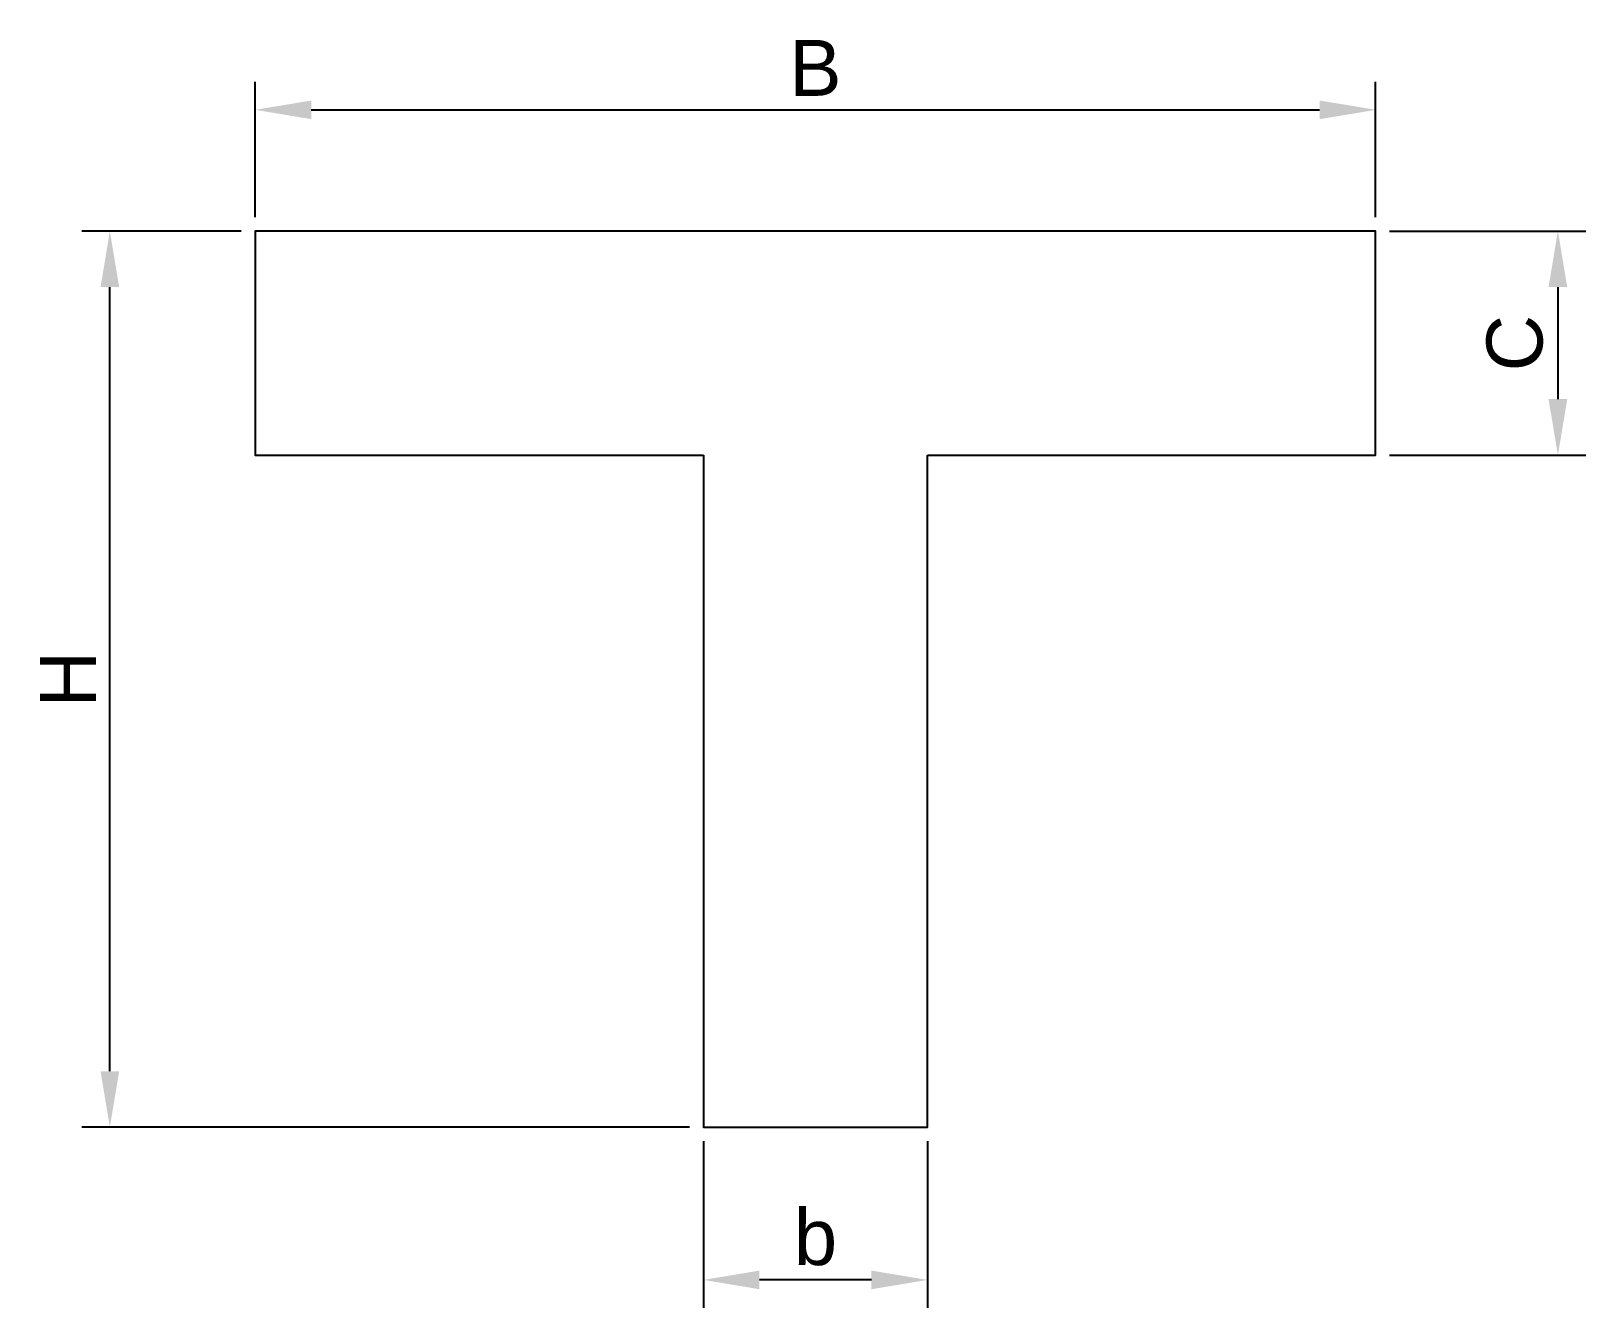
# Model space of a CAD drawing. Header units: millimetres. Extents: x 8.2 to 77.6, y 88 to 145.
import ezdxf

# ---------------------------------------------------------------- set-up
doc = ezdxf.new("R2010")
doc.units = ezdxf.units.MM
doc.header["$PDMODE"] = 35
doc.styles.get("Standard").update_dxf_attribs({"font": 'arial.ttf'})
doc.dimstyles.new('ISO-25', dxfattribs={"dimtxt": 2.5, "dimasz": 2.5, "dimexe": 1.25, "dimexo": 0.625, "dimtad": 1, "dimtxsty": 'Standard', "dimcen": 2.5, "dimadec": 0, "dimazin": 0, "dimtfac": 1, "dimtmove": 0, "dimatfit": 3, "dimfxl": 1, "dimarcsym": 0})

# ---------------------------------------------------------------- blocks, each defined once
blk = doc.blocks.new('*D26')
at = {"color": 0, "lineweight": -2, "transparency": 16777216}
for p, q in [((18.242, 136.68), (18.242, 142.72)), ((68.242, 136.68), (68.242, 142.72)), ((20.742, 141.47), (65.742, 141.47))]:
    blk.add_line(p, q, dxfattribs=at)
at = {"color": 0, "transparency": 16777216}
for points in [[(20.742, 141.887), (20.742, 141.054), (18.242, 141.47)], [(65.742, 141.887), (65.742, 141.054), (68.242, 141.47)]]:
    blk.add_solid(points, dxfattribs=at)
at = {"layer": 'Defpoints', "color": 0, "transparency": 16777216}
for p in [(68.242, 141.47), (18.242, 136.055), (68.242, 136.055)]:
    blk.add_point(p, dxfattribs=at)
at = {"color": 0, "transparency": 16777216, "insert": (43.242, 143.345), "char_height": 2.5, "attachment_point": 5}
blk.add_mtext('B', dxfattribs=at)
blk = doc.blocks.new('*D27')
at = {"color": 0, "lineweight": -2, "transparency": 16777216}
for p, q in [((17.617, 136.055), (10.501, 136.055)), ((11.751, 98.555), (11.751, 133.555)), ((37.617, 96.055), (10.501, 96.055))]:
    blk.add_line(p, q, dxfattribs=at)
at = {"color": 0, "transparency": 16777216}
for points in [[(11.334, 133.555), (12.168, 133.555), (11.751, 136.055)], [(11.334, 98.555), (12.168, 98.555), (11.751, 96.055)]]:
    blk.add_solid(points, dxfattribs=at)
at = {"layer": 'Defpoints', "color": 0, "transparency": 16777216}
for p in [(11.751, 136.055), (18.242, 136.055), (38.242, 96.055)]:
    blk.add_point(p, dxfattribs=at)
at = {"color": 0, "transparency": 16777216, "insert": (9.876, 116.055), "char_height": 2.5, "attachment_point": 5, "rotation": 90}
blk.add_mtext('H', dxfattribs=at)
blk = doc.blocks.new('*D28')
at = {"color": 0, "lineweight": -2, "transparency": 16777216}
for p, q in [((68.867, 136.055), (77.628, 136.055)), ((76.378, 133.555), (76.378, 128.555)), ((68.867, 126.055), (77.628, 126.055))]:
    blk.add_line(p, q, dxfattribs=at)
at = {"color": 0, "transparency": 16777216}
for points in [[(75.961, 133.555), (76.795, 133.555), (76.378, 136.055)], [(75.961, 128.555), (76.795, 128.555), (76.378, 126.055)]]:
    blk.add_solid(points, dxfattribs=at)
at = {"layer": 'Defpoints', "color": 0, "transparency": 16777216}
for p in [(68.242, 136.055), (68.242, 126.055), (76.378, 126.055)]:
    blk.add_point(p, dxfattribs=at)
at = {"color": 0, "transparency": 16777216, "insert": (74.46, 131.055), "char_height": 2.5, "width": 1.7158, "attachment_point": 5, "rotation": 90}
blk.add_mtext('C', dxfattribs=at)
blk = doc.blocks.new('*D29')
at = {"color": 0, "lineweight": -2, "transparency": 16777216}
for p, q in [((38.242, 95.43), (38.242, 87.987)), ((48.242, 95.43), (48.242, 87.987)), ((45.742, 89.237), (40.742, 89.237))]:
    blk.add_line(p, q, dxfattribs=at)
at = {"color": 0, "transparency": 16777216}
for points in [[(40.742, 89.653), (40.742, 88.82), (38.242, 89.237)], [(45.742, 89.653), (45.742, 88.82), (48.242, 89.237)]]:
    blk.add_solid(points, dxfattribs=at)
at = {"layer": 'Defpoints', "color": 0, "transparency": 16777216}
for p in [(38.242, 96.055), (48.242, 96.055), (38.242, 89.237)]:
    blk.add_point(p, dxfattribs=at)
at = {"color": 0, "transparency": 16777216, "insert": (43.242, 91.132), "char_height": 2.5, "attachment_point": 5}
blk.add_mtext('b', dxfattribs=at)

msp = doc.modelspace()

# ---------------------------------------------------------------- linework, layer by layer
for points in [[(48.242, 126.055), (68.242, 126.055), (68.242, 136.055), (18.242, 136.055), (18.242, 126.055), (38.242, 126.055)], [(38.242, 126.055), (38.242, 96.055), (48.242, 96.055), (48.242, 126.055)]]:
    msp.add_lwpolyline(points)

# ---------------------------------------------------------------- dimensions: what is measured, and where the dimension line sits
for base, p1, p2, text, picture, middle in [((68.242, 141.47), (18.242, 136.055), (68.242, 136.055), 'B', '*D26', (43.242, 143.345)), ((38.242, 89.237), (48.242, 96.055), (38.242, 96.055), 'b', '*D29', (43.242, 91.132))]:
    dim = msp.add_linear_dim(base=base, p1=p1, p2=p2, text=text, dimstyle='ISO-25')
    dim.commit()
    dim.dimension.update_dxf_attribs({"geometry": picture, "text_midpoint": middle})
for base, p1, p2, text, picture, middle in [((11.751, 136.055), (38.242, 96.055), (18.242, 136.055), 'H', '*D27', (9.876, 116.055)), ((76.378, 126.055), (68.242, 136.055), (68.242, 126.055), 'C', '*D28', (74.46, 131.055))]:
    dim = msp.add_linear_dim(base=base, p1=p1, p2=p2, angle=90, text=text, dimstyle='ISO-25')
    dim.commit()
    dim.dimension.update_dxf_attribs({"geometry": picture, "text_midpoint": middle})

doc.saveas('drawing.dxf')
